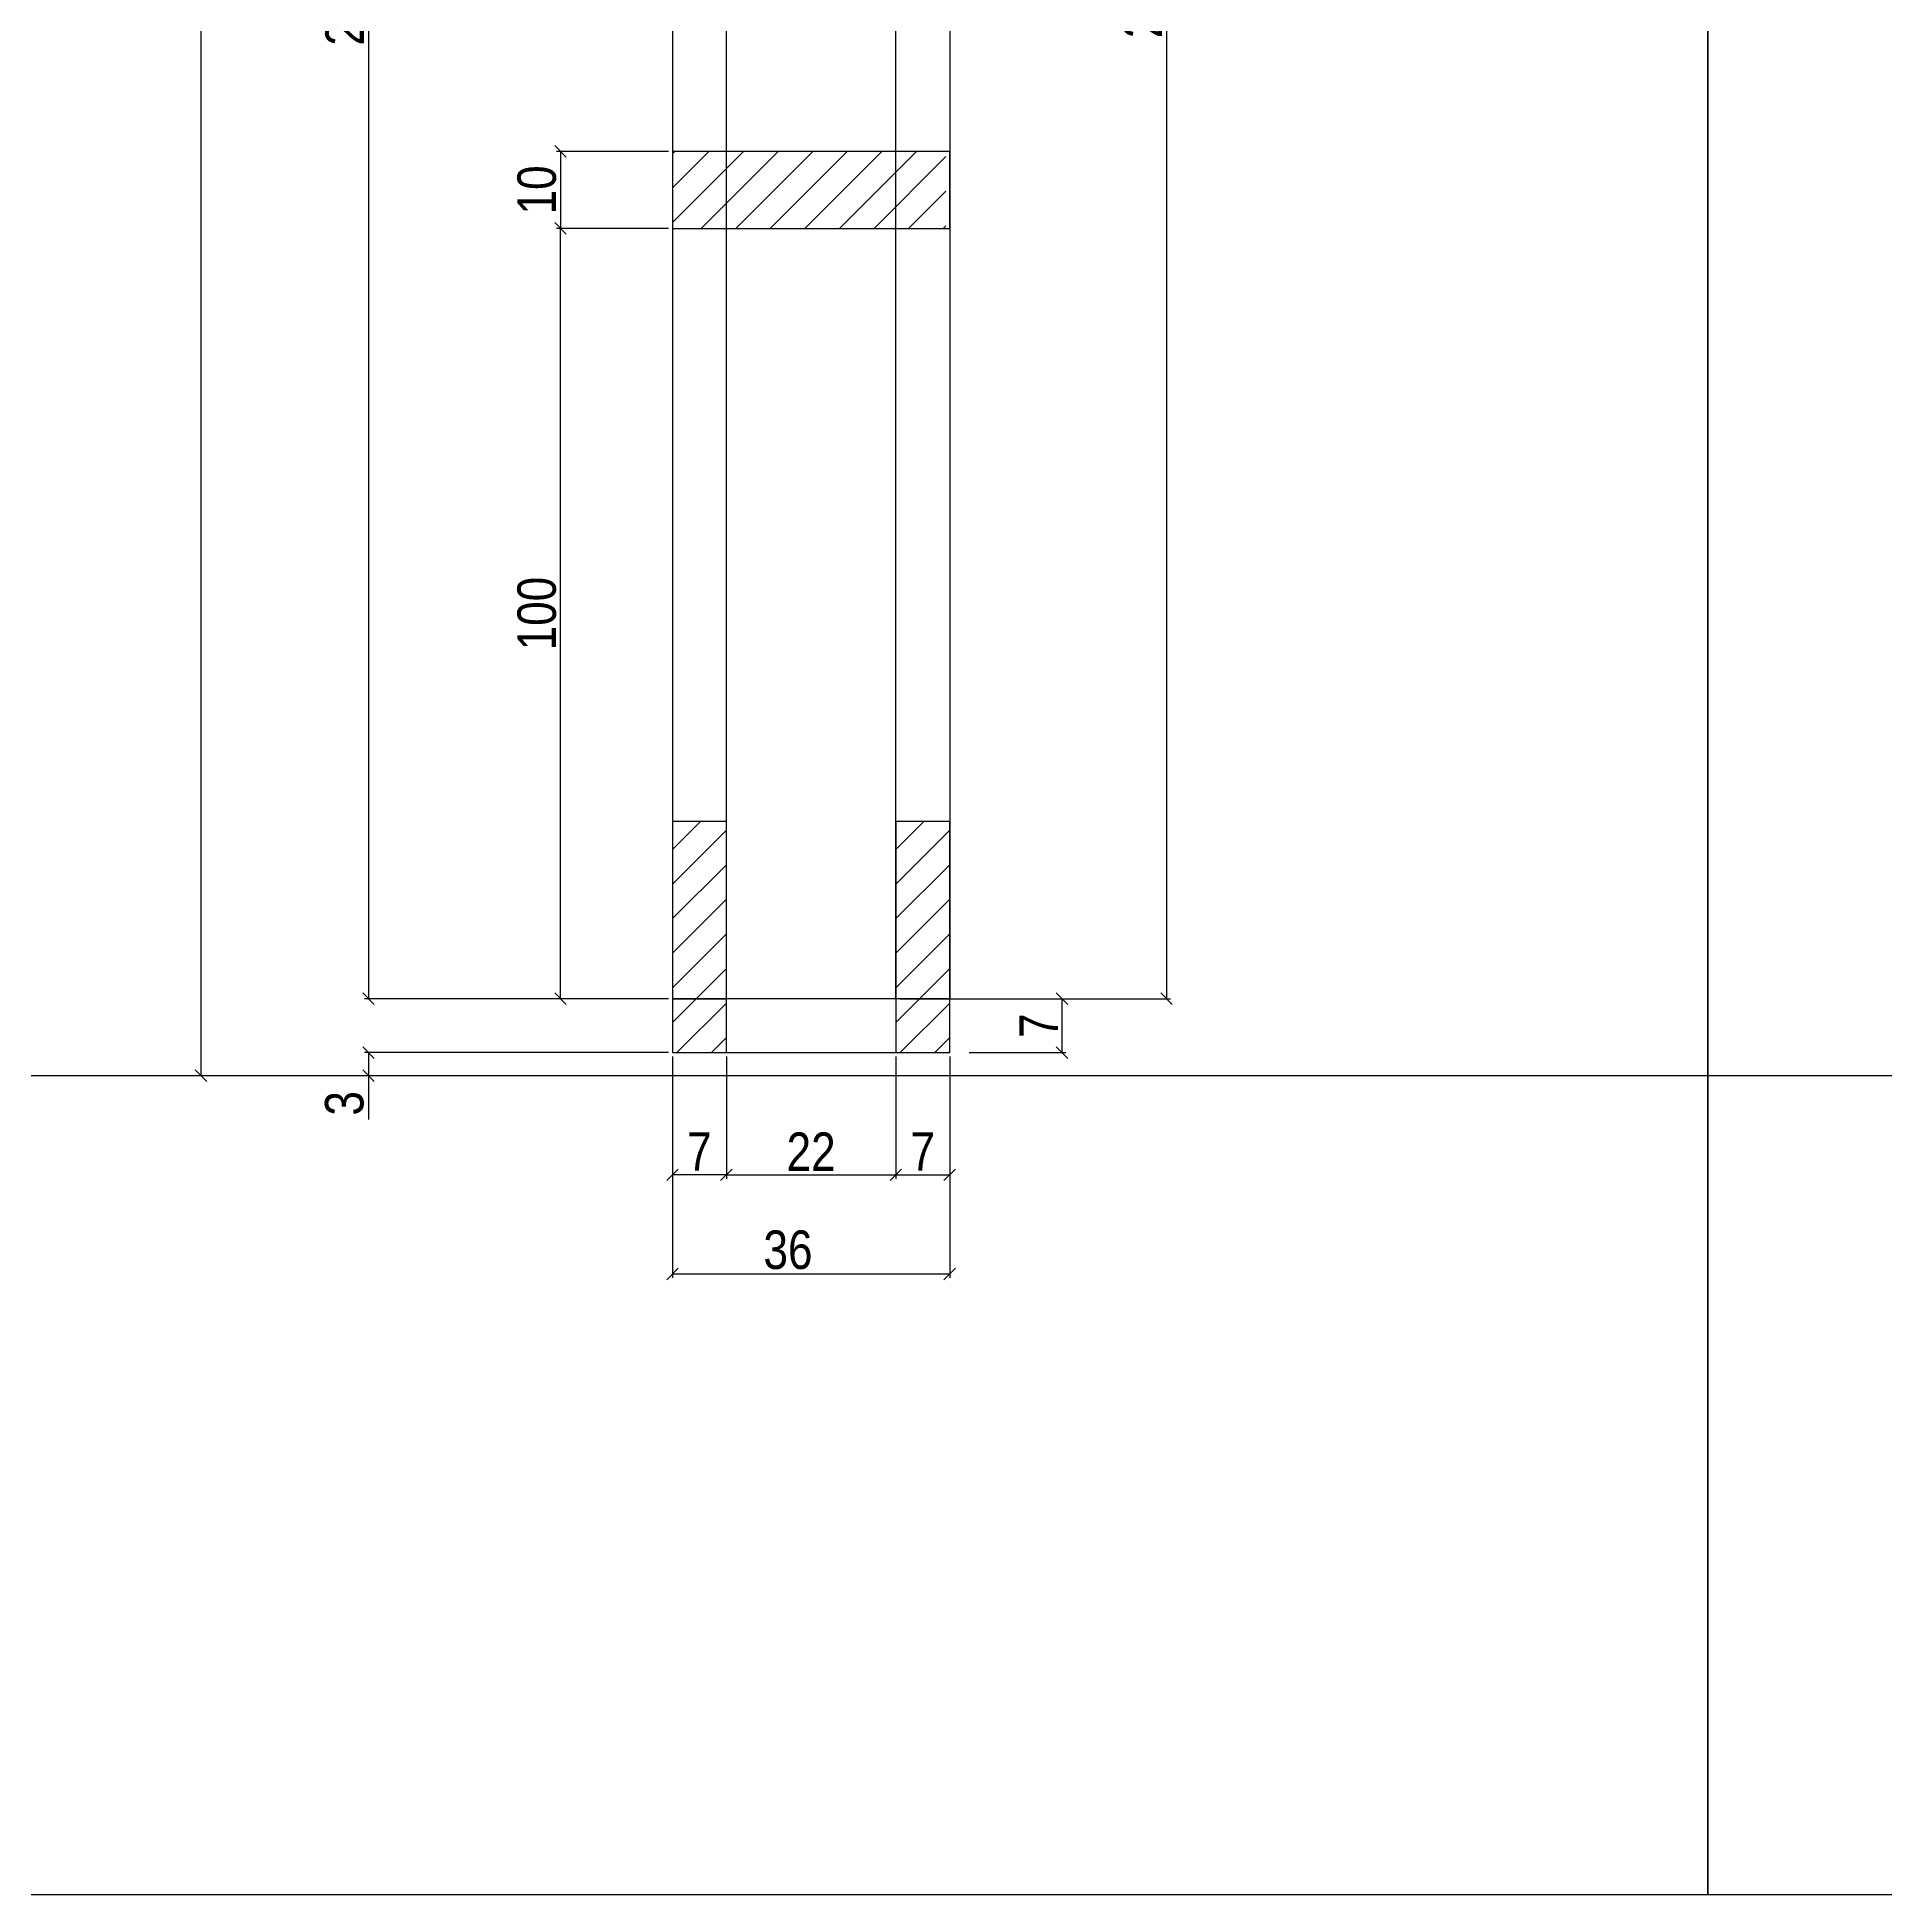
# Model space of a CAD drawing. Extents: x 17311 to 161354, y 153625 to 210355.
# Drawn here: x 21487.9 to 21968, y 206377.1 to 206859.5 of the extents above; entities that cross this region are included whole.
import ezdxf

# ---------------------------------------------------------------- set-up
doc = ezdxf.new("R2010")
doc.units = 0
doc.layers.get('0').update_dxf_attribs({"linetype": 'CONTINUOUS'})
doc.layers.get('DEFPOINTS').update_dxf_attribs({"linetype": 'CONTINUOUS'})
for name, color, linetype in [('8', 111, 'CONTINUOUS'), ('COTA', 241, 'CONTINUOUS'), ('detalhes', 4, 'CONTINUOUS'), ('Painéis', 200, 'CONTINUOUS'), ('SARR_7x7', 40, 'CONTINUOUS'), ('TIRAS REESCORAMENTO', 252, 'CONTINUOUS')]:
    doc.layers.add(name, color=color, linetype=linetype)
doc.styles.add('COTA TECNICA 2X', font='techl___.ttf', dxfattribs={"height": 10})
doc.dimstyles.new('SECAO', dxfattribs={"dimscale": 0.333333, "dimtxt": 5, "dimasz": 9, "dimexe": 3, "dimexo": 3, "dimgap": 3, "dimtad": 1, "dimdec": 1, "dimlfac": 0.5, "dimzin": 12, "dimdsep": 46, "dimtxsty": 'COTA TECNICA 2X', "dimblk1": 'OBLIQUE', "dimblk2": 'OBLIQUE', "dimsah": 1, "dimcen": 0.9, "dimclrd": 4, "dimclre": 4, "dimclrt": 240, "dimadec": 1, "dimazin": 3, "dimtfac": 1, "dimtdec": 1, "dimtmove": 0, "dimatfit": 3, "dimfxl": 1, "dimtolj": 1, "dimtzin": 12, "dimarcsym": 0})

# ---------------------------------------------------------------- blocks, each defined once
blk = doc.blocks.new('_Oblique')
at = {"color": 0, "linetype": 'ByBlock', "lineweight": -2}
blk.add_line((-0.5, -0.5), (0.5, 0.5), dxfattribs=at)
blk = doc.blocks.new('*D4184')
at = {"layer": 'DEFPOINTS', "color": 0, "transparency": 16777216}
for p in [(21652.93, 207123.86), (21573.98, 206609.77), (21652.93, 206609.77)]:
    blk.add_point(p, dxfattribs=at)
at = {"layer": 'detalhes', "color": 4, "lineweight": -2, "transparency": 16777216}
for p, q in [((21651.93, 207123.86), (21572.98, 207123.86)), ((21573.98, 207123.86), (21573.98, 206609.77)), ((21651.93, 206609.77), (21572.98, 206609.77))]:
    blk.add_line(p, q, dxfattribs=at)
at = {"layer": 'detalhes', "color": 4, "lineweight": -2, "transparency": 16777216, "xscale": 3, "yscale": 3, "zscale": 3}
for p, rotation in [((21573.98, 207123.86), 90), ((21573.98, 206609.77), 270)]:
    blk.add_blockref('_Oblique', p, dxfattribs=dict(at, rotation=rotation))
at = {"layer": 'detalhes', "color": 240, "transparency": 16777216, "insert": (21567.87, 206866.81), "char_height": 10, "attachment_point": 5, "rotation": 90, "style": 'COTA TECNICA 2X'}
blk.add_mtext('\\A1;257', dxfattribs=at)
blk = doc.blocks.new('*D4185')
at = {"layer": 'DEFPOINTS', "color": 0, "transparency": 16777216}
for p in [(21652.93, 206595.77), (21724.93, 206595.77), (21724.93, 206538.31)]:
    blk.add_point(p, dxfattribs=at)
at = {"layer": 'detalhes', "color": 4, "lineweight": -2, "transparency": 16777216}
for p, q in [((21652.93, 206594.77), (21652.93, 206537.31)), ((21724.93, 206594.77), (21724.93, 206537.31)), ((21652.93, 206538.31), (21724.93, 206538.31))]:
    blk.add_line(p, q, dxfattribs=at)
at = {"layer": 'detalhes', "color": 4, "lineweight": -2, "transparency": 16777216, "xscale": 3, "yscale": 3, "zscale": 3, "rotation": 180}
blk.add_blockref('_Oblique', (21652.93, 206538.31), dxfattribs=at)
at = {"layer": 'detalhes', "color": 4, "lineweight": -2, "transparency": 16777216, "xscale": 3, "yscale": 3, "zscale": 3}
blk.add_blockref('_Oblique', (21724.93, 206538.31), dxfattribs=at)
at = {"layer": 'detalhes', "color": 240, "transparency": 16777216, "insert": (21682.93, 206544.53), "char_height": 10, "attachment_point": 5, "style": 'COTA TECNICA 2X'}
blk.add_mtext('\\A1;36', dxfattribs=at)
blk = doc.blocks.new('*D4186')
at = {"layer": 'DEFPOINTS', "color": 0, "transparency": 16777216}
for p in [(21666.93, 206595.77), (21710.93, 206595.77), (21710.93, 206564.03)]:
    blk.add_point(p, dxfattribs=at)
at = {"layer": 'detalhes', "color": 4, "lineweight": -2, "transparency": 16777216}
for p, q in [((21666.93, 206594.77), (21666.93, 206563.03)), ((21710.93, 206594.77), (21710.93, 206563.03)), ((21666.93, 206564.03), (21710.93, 206564.03))]:
    blk.add_line(p, q, dxfattribs=at)
at = {"layer": 'detalhes', "color": 4, "lineweight": -2, "transparency": 16777216, "xscale": 3, "yscale": 3, "zscale": 3, "rotation": 180}
blk.add_blockref('_Oblique', (21666.93, 206564.03), dxfattribs=at)
at = {"layer": 'detalhes', "color": 4, "lineweight": -2, "transparency": 16777216, "xscale": 3, "yscale": 3, "zscale": 3}
blk.add_blockref('_Oblique', (21710.93, 206564.03), dxfattribs=at)
at = {"layer": 'detalhes', "color": 240, "transparency": 16777216, "insert": (21688.93, 206570.03), "char_height": 10, "attachment_point": 5, "style": 'COTA TECNICA 2X'}
blk.add_mtext('\\A1;22', dxfattribs=at)
blk = doc.blocks.new('*D4187')
at = {"layer": 'DEFPOINTS', "color": 0, "transparency": 16777216}
for p in [(21710.93, 206564.03), (21724.93, 206564.03), (21724.93, 206564.03)]:
    blk.add_point(p, dxfattribs=at)
at = {"layer": 'detalhes', "color": 4, "lineweight": -2, "transparency": 16777216}
blk.add_line((21710.93, 206564.03), (21724.93, 206564.03), dxfattribs=at)
at = {"layer": 'detalhes', "color": 4, "lineweight": -2, "transparency": 16777216, "xscale": 3, "yscale": 3, "zscale": 3, "rotation": 180}
blk.add_blockref('_Oblique', (21710.93, 206564.03), dxfattribs=at)
at = {"layer": 'detalhes', "color": 4, "lineweight": -2, "transparency": 16777216, "xscale": 3, "yscale": 3, "zscale": 3}
blk.add_blockref('_Oblique', (21724.93, 206564.03), dxfattribs=at)
at = {"layer": 'detalhes', "color": 240, "transparency": 16777216, "insert": (21717.93, 206570.11), "char_height": 10, "attachment_point": 5, "style": 'COTA TECNICA 2X'}
blk.add_mtext('\\A1;7', dxfattribs=at)
blk = doc.blocks.new('*D4188')
at = {"layer": 'DEFPOINTS', "color": 0, "transparency": 16777216}
for p in [(21652.93, 206564.03), (21652.93, 206564.03), (21666.93, 206564.03)]:
    blk.add_point(p, dxfattribs=at)
at = {"layer": 'detalhes', "color": 4, "lineweight": -2, "transparency": 16777216}
blk.add_line((21666.93, 206564.03), (21652.93, 206564.03), dxfattribs=at)
at = {"layer": 'detalhes', "color": 4, "lineweight": -2, "transparency": 16777216, "xscale": 3, "yscale": 3, "zscale": 3, "rotation": 180}
blk.add_blockref('_Oblique', (21652.93, 206564.03), dxfattribs=at)
at = {"layer": 'detalhes', "color": 4, "lineweight": -2, "transparency": 16777216, "xscale": 3, "yscale": 3, "zscale": 3}
blk.add_blockref('_Oblique', (21666.93, 206564.03), dxfattribs=at)
at = {"layer": 'detalhes', "color": 240, "transparency": 16777216, "insert": (21659.93, 206570.11), "char_height": 10, "attachment_point": 5, "style": 'COTA TECNICA 2X'}
blk.add_mtext('\\A1;7', dxfattribs=at)
blk = doc.blocks.new('*D4189')
at = {"layer": 'DEFPOINTS', "color": 0, "transparency": 16777216}
for p in [(21652.93, 206829.79), (21623.84, 206809.79), (21652.93, 206809.79)]:
    blk.add_point(p, dxfattribs=at)
at = {"layer": 'detalhes', "color": 4, "lineweight": -2, "transparency": 16777216}
for p, q in [((21651.93, 206829.79), (21622.84, 206829.79)), ((21623.84, 206829.79), (21623.84, 206809.79)), ((21651.93, 206809.79), (21622.84, 206809.79))]:
    blk.add_line(p, q, dxfattribs=at)
at = {"layer": 'detalhes', "color": 4, "lineweight": -2, "transparency": 16777216, "xscale": 3, "yscale": 3, "zscale": 3}
for p, rotation in [((21623.84, 206829.79), 90), ((21623.84, 206809.79), 270)]:
    blk.add_blockref('_Oblique', p, dxfattribs=dict(at, rotation=rotation))
at = {"layer": 'detalhes', "color": 240, "transparency": 16777216, "insert": (21617.73, 206819.79), "char_height": 10, "attachment_point": 5, "rotation": 90, "style": 'COTA TECNICA 2X'}
blk.add_mtext('\\A1;10', dxfattribs=at)
blk = doc.blocks.new('*D4192')
at = {"layer": 'DEFPOINTS', "color": 0, "transparency": 16777216}
for p in [(21592.45, 207165.86), (21530.47, 206589.77), (21652.93, 206589.77)]:
    blk.add_point(p, dxfattribs=at)
at = {"layer": 'detalhes', "color": 4, "lineweight": -2, "transparency": 16777216}
for p, q in [((21591.45, 207165.86), (21529.47, 207165.86)), ((21530.47, 207165.86), (21530.47, 206589.77)), ((21651.93, 206589.77), (21529.47, 206589.77))]:
    blk.add_line(p, q, dxfattribs=at)
at = {"layer": 'detalhes', "color": 4, "lineweight": -2, "transparency": 16777216, "xscale": 3, "yscale": 3, "zscale": 3}
for p, rotation in [((21530.47, 207165.86), 90), ((21530.47, 206589.77), 270)]:
    blk.add_blockref('_Oblique', p, dxfattribs=dict(at, rotation=rotation))
at = {"layer": 'detalhes', "color": 240, "transparency": 16777216, "insert": (21524.38, 206877.82), "char_height": 10, "attachment_point": 5, "rotation": 90, "style": 'COTA TECNICA 2X'}
blk.add_mtext('\\A1;288', dxfattribs=at)
blk = doc.blocks.new('*D4193')
at = {"layer": 'DEFPOINTS', "color": 0, "transparency": 16777216}
for p in [(21652.93, 206595.77), (21573.98, 206589.77), (21652.93, 206589.77)]:
    blk.add_point(p, dxfattribs=at)
at = {"layer": 'detalhes', "color": 4, "lineweight": -2, "transparency": 16777216}
for p, q in [((21651.93, 206595.77), (21572.98, 206595.77)), ((21573.98, 206595.77), (21573.98, 206589.77)), ((21651.93, 206589.77), (21572.98, 206589.77)), ((21573.98, 206589.77), (21573.98, 206578.44))]:
    blk.add_line(p, q, dxfattribs=at)
at = {"layer": 'detalhes', "color": 4, "lineweight": -2, "transparency": 16777216, "xscale": 3, "yscale": 3, "zscale": 3}
for p, rotation in [((21573.98, 206595.77), 90), ((21573.98, 206589.77), 270)]:
    blk.add_blockref('_Oblique', p, dxfattribs=dict(at, rotation=rotation))
at = {"layer": 'detalhes', "color": 240, "transparency": 16777216, "insert": (21567.76, 206582.61), "char_height": 10, "attachment_point": 5, "rotation": 90, "style": 'COTA TECNICA 2X'}
blk.add_mtext('\\A1;3', dxfattribs=at)
blk = doc.blocks.new('*D4196')
at = {"layer": 'DEFPOINTS', "color": 0, "transparency": 16777216}
for p in [(21623.84, 206809.79), (21652.93, 206809.79), (21651.93, 206609.77)]:
    blk.add_point(p, dxfattribs=at)
at = {"layer": 'detalhes', "color": 4, "lineweight": -2, "transparency": 16777216}
for p, q in [((21651.93, 206809.79), (21622.84, 206809.79)), ((21623.84, 206609.77), (21623.84, 206809.79)), ((21650.93, 206609.77), (21622.84, 206609.77))]:
    blk.add_line(p, q, dxfattribs=at)
at = {"layer": 'detalhes', "color": 4, "lineweight": -2, "transparency": 16777216, "xscale": 3, "yscale": 3, "zscale": 3}
for p, rotation in [((21623.84, 206809.79), 90), ((21623.84, 206609.77), 270)]:
    blk.add_blockref('_Oblique', p, dxfattribs=dict(at, rotation=rotation))
at = {"layer": 'detalhes', "color": 240, "transparency": 16777216, "insert": (21617.73, 206709.78), "char_height": 10, "attachment_point": 5, "rotation": 90, "style": 'COTA TECNICA 2X'}
blk.add_mtext('\\A1;100', dxfattribs=at)
blk = doc.blocks.new('*D4199')
at = {"layer": 'DEFPOINTS', "color": 0, "transparency": 16777216}
for p in [(21725.93, 207127.74), (21725.93, 206609.77), (21781.23, 206609.77)]:
    blk.add_point(p, dxfattribs=at)
at = {"layer": 'detalhes', "color": 4, "lineweight": -2, "transparency": 16777216}
for p, q in [((21726.93, 207127.74), (21782.23, 207127.74)), ((21781.23, 207127.74), (21781.23, 206609.77)), ((21726.93, 206609.77), (21782.23, 206609.77))]:
    blk.add_line(p, q, dxfattribs=at)
at = {"layer": 'detalhes', "color": 4, "lineweight": -2, "transparency": 16777216, "xscale": 3, "yscale": 3, "zscale": 3}
for p, rotation in [((21781.23, 207127.74), 90), ((21781.23, 206609.77), 270)]:
    blk.add_blockref('_Oblique', p, dxfattribs=dict(at, rotation=rotation))
at = {"layer": 'detalhes', "color": 240, "transparency": 16777216, "insert": (21775.09, 206868.75), "char_height": 10, "attachment_point": 5, "rotation": 90, "style": 'COTA TECNICA 2X'}
blk.add_mtext('\\A1;259', dxfattribs=at)
blk = doc.blocks.new('*D4200')
at = {"layer": 'DEFPOINTS', "color": 0, "transparency": 16777216}
for p in [(21710.93, 206609.77), (21728.99, 206595.77), (21754.08, 206595.77)]:
    blk.add_point(p, dxfattribs=at)
at = {"layer": 'detalhes', "color": 4, "lineweight": -2, "transparency": 16777216}
for p, q in [((21711.93, 206609.77), (21755.08, 206609.77)), ((21754.08, 206609.77), (21754.08, 206595.77)), ((21729.99, 206595.77), (21755.08, 206595.77))]:
    blk.add_line(p, q, dxfattribs=at)
at = {"layer": 'detalhes', "color": 4, "lineweight": -2, "transparency": 16777216, "xscale": 3, "yscale": 3, "zscale": 3}
for p, rotation in [((21754.08, 206609.77), 90), ((21754.08, 206595.77), 270)]:
    blk.add_blockref('_Oblique', p, dxfattribs=dict(at, rotation=rotation))
at = {"layer": 'detalhes', "color": 240, "transparency": 16777216, "insert": (21748.01, 206602.77), "char_height": 10, "attachment_point": 5, "rotation": 90, "style": 'COTA TECNICA 2X'}
blk.add_mtext('\\A1;7', dxfattribs=at)

msp = doc.modelspace()

# ---------------------------------------------------------------- hatches: boundary and pattern name
at = {"layer": 'COTA'}
h = msp.add_hatch(dxfattribs=at)
h.set_pattern_fill('ANSI31', color=256, scale=2, style=0)
h.set_pattern_definition([(45, (-4484.669, 9536.995), (-4.49012806, 4.49012806), [])])
h.paths.add_polyline_path([(21723.93, 206829.79), (21652.93, 206829.79), (21652.93, 206809.79), (21723.93, 206809.79)])
h = msp.add_hatch(dxfattribs=at)
h.set_pattern_fill('ANSI31', color=256, scale=2, style=0)
h.set_pattern_definition([(45, (1808.7166, 200786.58), (-4.490128, 4.490128), [])])
h.paths.add_polyline_path([(21652.93, 206595.77), (21666.93, 206595.77), (21666.93, 206655.77), (21652.93, 206655.77)])
h = msp.add_hatch(dxfattribs=at)
h.set_pattern_fill('ANSI31', color=256, scale=2, style=0)
h.set_pattern_definition([(45, (1866.7166, 200786.58), (-4.490128, 4.490128), [])])
h.paths.add_polyline_path([(21710.93, 206595.77), (21724.93, 206595.77), (21724.93, 206655.77), (21710.93, 206655.77)])

# ---------------------------------------------------------------- linework, layer by layer
at = {"linetype": 'Continuous'}
msp.add_lwpolyline([(21674.93, 206595.77), (21724.93, 206595.77), (21724.93, 206609.77), (21652.93, 206609.77), (21652.93, 206595.77), (21674.93, 206595.77)], dxfattribs=at)
at = {"layer": '8', "color": 5, "linetype": 'Continuous'}
for points in [[(21921.78, 206377.07), (21324.97, 206377.07), (21324.97, 207341.85), (21921.78, 207341.85)], [(22518.59, 206377.07), (21921.78, 206377.07), (21921.78, 207341.85), (22518.59, 207341.85)]]:
    msp.add_lwpolyline(points, close=True, dxfattribs=at)
at = {"layer": 'Painéis'}
msp.add_lwpolyline([(21652.93, 206809.79), (21724.93, 206809.79), (21724.93, 206829.79), (21652.93, 206829.79), (21652.93, 206809.79)], dxfattribs=at)
for points in [[(21652.93, 206595.77), (21666.93, 206595.77), (21666.93, 206655.77), (21652.93, 206655.77)], [(21710.93, 206595.77), (21724.93, 206595.77), (21724.93, 206655.77), (21710.93, 206655.77)]]:
    msp.add_lwpolyline(points, close=True, dxfattribs=at)
at = {"layer": 'SARR_7x7', "linetype": 'Continuous'}
for points in [[(21724.93, 206609.77), (21710.93, 206609.77), (21710.93, 207127.74), (21724.93, 207127.74)], [(21652.93, 206609.77), (21666.93, 206609.77), (21666.93, 207123.96), (21652.93, 207123.96)]]:
    msp.add_lwpolyline(points, close=True, dxfattribs=at)
at = {"layer": 'TIRAS REESCORAMENTO', "linetype": 'ByBlock'}
msp.add_line((22518.59, 206589.77), (17744.1, 206589.77), dxfattribs=at)

# ---------------------------------------------------------------- dimensions: what is measured, and where the dimension line sits
at = {"layer": 'detalhes', "color": 3}
for base, p1, p2, picture, middle in [((21530.47, 206589.77), (21592.45, 207165.86), (21652.93, 206589.77), '*D4192', (21524.38, 206877.82)), ((21573.98, 206609.77), (21652.93, 207123.86), (21652.93, 206609.77), '*D4184', (21567.87, 206866.81)), ((21781.23, 206609.77), (21725.93, 207127.74), (21725.93, 206609.77), '*D4199', (21775.09, 206868.75)), ((21623.84, 206809.79), (21652.93, 206829.79), (21652.93, 206809.79), '*D4189', (21617.73, 206819.79)), ((21623.84, 206809.79), (21651.93, 206609.77), (21652.93, 206809.79), '*D4196', (21617.73, 206709.78)), ((21754.08, 206595.77), (21710.93, 206609.77), (21728.99, 206595.77), '*D4200', (21748.01, 206602.77)), ((21573.98, 206589.77), (21652.93, 206595.77), (21652.93, 206589.77), '*D4193', (21567.76, 206582.61))]:
    dim = msp.add_linear_dim(base=base, p1=p1, p2=p2, angle=90, dimstyle='SECAO', dxfattribs=at)
    dim.commit()
    dim.dimension.update_dxf_attribs({"geometry": picture, "text_midpoint": middle})
for base, p1, p2, picture, middle in [((21724.93, 206538.31), (21652.93, 206595.77), (21724.93, 206595.77), '*D4185', (21682.93, 206538.31)), ((21710.93, 206564.03), (21666.93, 206595.77), (21710.93, 206595.77), '*D4186', (21688.93, 206564.03)), ((21724.93, 206564.03), (21710.93, 206564.03), (21724.93, 206564.03), '*D4187', (21717.93, 206564.03))]:
    dim = msp.add_linear_dim(base=base, p1=p1, p2=p2, dimstyle='SECAO', dxfattribs=at)
    dim.commit()
    dim.dimension.update_dxf_attribs({"geometry": picture, "text_midpoint": middle, "dimtype": 160})
dim = msp.add_linear_dim(base=(21652.93, 206564.03), p1=(21666.93, 206564.03), p2=(21652.93, 206564.03), dimstyle='SECAO', dxfattribs=at)
dim.commit()
dim.dimension.update_dxf_attribs({"geometry": '*D4188', "text_midpoint": (21659.93, 206570.11)})

doc.saveas('drawing.dxf')
